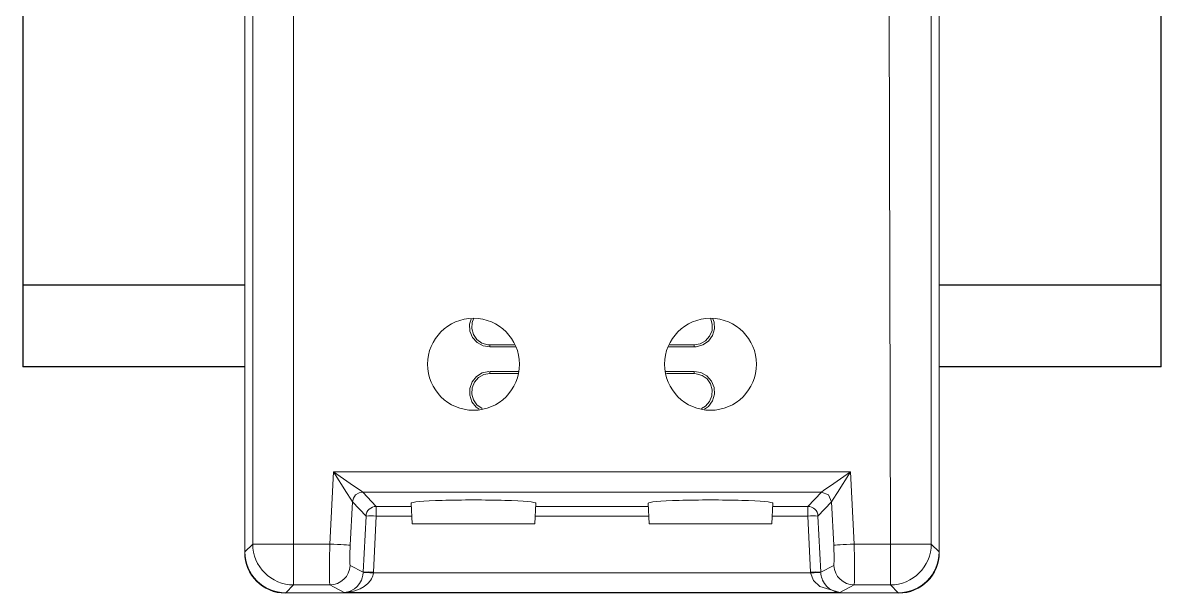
# Model space of a CAD drawing. Header units: millimetres. Extents: x -6000 to 26000, y -6000 to 26000.
# Drawn here: x 115.08 to 122.83, y -2977.44 to -2973.56 of the extents above; entities that cross this region are included whole.
import ezdxf

# ---------------------------------------------------------------- set-up
doc = ezdxf.new("R2010")
doc.units = ezdxf.units.MM
doc.header["$MEASUREMENT"] = 0
doc.layers.add('Чертеж и Рисунок_Ном._пера__21', color=7, linetype='Continuous', lineweight=30)
doc.layers.add('Чертеж и Рисунок_Ном._пера__7', color=7, linetype='Continuous', lineweight=15)
doc.layers.add('Чертеж и Рисунок_Ном._пера__8', color=7, linetype='Continuous', lineweight=15, true_color=0xa80f02)

msp = doc.modelspace()

# ---------------------------------------------------------------- linework, layer by layer
at = {"layer": 'Чертеж и Рисунок_Ном._пера__21', "color": 7, "linetype": 'Continuous', "lineweight": 30}
for p, q in [((115.0761, -2971.0353), (115.0761, -2975.9027)), ((122.8253, -2975.9027), (122.8253, -2971.0353)), ((116.5884, -2975.3464), (115.0761, -2975.3464)), ((122.8253, -2975.3464), (121.313, -2975.3464)), ((116.5884, -2975.9027), (115.0761, -2975.9027)), ((122.8253, -2975.9027), (121.313, -2975.9027))]:
    msp.add_line(p, q, dxfattribs=at)
at = {"layer": 'Чертеж и Рисунок_Ном._пера__7', "color": 7, "linetype": 'Continuous', "lineweight": 15}
for p, q in [((116.5865, -2977.1648), (116.5865, -2969.2372)), ((116.5884, -2969.2375), (116.5884, -2977.1609)), ((121.313, -2977.1609), (121.313, -2969.2375)), ((121.3148, -2977.1648), (121.3148, -2969.2372)), ((116.6414, -2973.1369), (116.6414, -2977.1079)), ((121.26, -2977.1079), (121.26, -2973.1369)), ((116.9194, -2977.1079), (116.9194, -2973.4754)), ((120.9731, -2973.4755), (120.982, -2977.1079)), ((118.2553, -2975.7666), (118.2553, -2975.7521)), ((118.2553, -2975.7521), (118.4276, -2975.7521)), ((119.4738, -2975.7521), (119.646, -2975.7521)), ((119.646, -2975.7521), (119.646, -2975.7666)), ((118.4339, -2975.7666), (118.2553, -2975.7666)), ((119.646, -2975.7666), (119.4674, -2975.7666)), ((118.2553, -2975.9335), (118.4488, -2975.9335)), ((118.2553, -2975.9335), (118.2553, -2975.9481)), ((118.445, -2975.9481), (118.2553, -2975.9481)), ((119.646, -2975.9481), (119.4567, -2975.9481)), ((119.646, -2975.9481), (119.646, -2975.9335)), ((117.1662, -2977.1079), (117.192, -2976.6154)), ((120.7093, -2976.6154), (117.192, -2976.6154)), ((120.7352, -2977.1079), (120.7093, -2976.6154)), ((117.3897, -2976.7542), (120.5117, -2976.7542)), ((117.3897, -2976.7542), (117.4818, -2976.8514)), ((120.5117, -2976.7542), (120.4196, -2976.8514)), ((117.3049, -2977.1152), (117.3203, -2976.82)), ((117.3203, -2976.82), (117.4124, -2976.9172)), ((117.7196, -2976.8301), (117.7269, -2976.9692)), ((118.5613, -2976.9692), (118.5686, -2976.8301)), ((119.3328, -2976.8301), (119.3401, -2976.9692)), ((120.1745, -2976.9692), (120.1818, -2976.8301)), ((120.4889, -2976.9172), (120.581, -2976.82)), ((120.581, -2976.82), (120.5965, -2977.1152)), ((117.4124, -2976.9172), (117.3934, -2977.2997)), ((117.4627, -2977.2997), (117.4818, -2976.9172)), ((117.4818, -2976.9172), (117.4818, -2976.8514)), ((120.4196, -2976.8514), (120.4196, -2976.9172)), ((120.4196, -2976.9172), (120.4386, -2977.2997)), ((120.4889, -2976.9172), (120.508, -2977.2997)), ((118.1441, -2976.9692), (117.7269, -2976.9692)), ((118.5613, -2976.9692), (118.1441, -2976.9692)), ((119.7573, -2976.9692), (119.3401, -2976.9692)), ((120.1745, -2976.9692), (119.7573, -2976.9692)), ((116.5884, -2977.1609), (116.6414, -2977.1079)), ((116.6414, -2977.1079), (116.9194, -2977.1079)), ((116.9194, -2977.1079), (117.1662, -2977.1079)), ((116.9194, -2977.3859), (116.9194, -2977.1079)), ((120.7352, -2977.1079), (120.982, -2977.1079)), ((120.982, -2977.1079), (121.26, -2977.1079)), ((120.982, -2977.1079), (120.982, -2977.3859)), ((121.26, -2977.1079), (121.313, -2977.1609)), ((117.3047, -2977.2542), (117.3934, -2977.2997)), ((117.4627, -2977.2997), (117.4624, -2977.3049)), ((117.4624, -2977.3049), (120.4389, -2977.3049)), ((120.4386, -2977.2997), (120.4389, -2977.3049)), ((120.508, -2977.2997), (120.5967, -2977.2542)), ((116.8664, -2977.4389), (116.9194, -2977.3859)), ((116.9194, -2977.3859), (117.166, -2977.3859)), ((117.2648, -2977.4366), (117.166, -2977.3859)), ((120.6366, -2977.4366), (120.7354, -2977.3859)), ((120.7354, -2977.3859), (120.982, -2977.3859)), ((120.982, -2977.3859), (121.035, -2977.4389)), ((121.035, -2977.4389), (116.8664, -2977.4389)), ((120.6366, -2977.4366), (117.2648, -2977.4366))]:
    msp.add_line(p, q, dxfattribs=at)
at = {"layer": 'Чертеж и Рисунок_Ном._пера__7', "color": 7, "linetype": 'Continuous', "lineweight": 15, "flags": 128}
for points in [[(118.2553, -2975.7666), (118.2093, -2975.7588), (118.1685, -2975.7362), (118.1374, -2975.7013), (118.1197, -2975.6581), (118.1172, -2975.6115), (118.1271, -2975.5776)], [(118.1438, -2975.5761), (118.1339, -2975.6), (118.1317, -2975.6418), (118.1433, -2975.6819), (118.1676, -2975.7159), (118.2018, -2975.74), (118.2421, -2975.7513), (118.2553, -2975.7521)], [(119.7725, -2975.5746), (119.7817, -2975.597), (119.7841, -2975.6437), (119.771, -2975.6885), (119.7438, -2975.7264), (119.7056, -2975.7532), (119.6606, -2975.7659), (119.646, -2975.7666)], [(119.646, -2975.7521), (119.6872, -2975.745), (119.7238, -2975.7248), (119.7516, -2975.6936), (119.7675, -2975.6549), (119.7697, -2975.6132), (119.7588, -2975.5759)], [(118.1834, -2976.1893), (118.1624, -2976.176), (118.1334, -2976.1394), (118.1181, -2976.0953), (118.1184, -2976.0486), (118.134, -2976.0046), (118.1634, -2975.9683), (118.2031, -2975.9437), (118.2487, -2975.9337)], [(118.2553, -2975.9481), (118.2141, -2975.9551), (118.1776, -2975.9754), (118.1498, -2976.0066), (118.1339, -2976.0453), (118.1317, -2976.087), (118.1434, -2976.1271), (118.1678, -2976.1611), (118.202, -2976.1851)], [(119.4538, -2975.9332), (119.4689, -2975.9335), (119.646, -2975.9335)], [(119.646, -2975.9335), (119.692, -2975.9414), (119.7329, -2975.964), (119.7639, -2975.9989), (119.7817, -2976.0421), (119.7841, -2976.0887), (119.771, -2976.1335), (119.7438, -2976.1714), (119.7168, -2976.1904)], [(119.6955, -2976.1855), (119.7236, -2976.1699), (119.7515, -2976.1387), (119.7674, -2976.1001), (119.7697, -2976.0584), (119.758, -2976.0182), (119.7337, -2975.9842), (119.6995, -2975.9602), (119.6593, -2975.9488), (119.646, -2975.9481)], [(117.192, -2976.6154), (117.3283, -2976.7111), (117.3718, -2976.7417), (117.3897, -2976.7542)], [(117.3203, -2976.82), (117.3087, -2976.8015), (117.2805, -2976.7564), (117.192, -2976.6154)], [(120.5117, -2976.7542), (120.5296, -2976.7417), (120.5731, -2976.7111), (120.7093, -2976.6154)], [(120.7093, -2976.6154), (120.6209, -2976.7564), (120.5926, -2976.8015), (120.581, -2976.82)], [(117.3897, -2976.7542), (117.3649, -2976.7589), (117.342, -2976.7734), (117.3263, -2976.7955), (117.3203, -2976.82)], [(120.581, -2976.82), (120.5594, -2976.7734), (120.5117, -2976.7542)], [(117.166, -2977.3859), (117.1639, -2977.3627), (117.1631, -2977.302), (117.164, -2977.2126), (117.1662, -2977.1079)], [(117.3049, -2977.1152), (117.2923, -2977.1145), (117.2791, -2977.1138), (117.2618, -2977.1129), (117.241, -2977.1118), (117.2176, -2977.1106), (117.1924, -2977.1093), (117.1662, -2977.1079)], [(117.3049, -2977.1152), (117.3042, -2977.1286), (117.3036, -2977.1419), (117.3031, -2977.1548), (117.3026, -2977.1675), (117.3021, -2977.1913), (117.3018, -2977.2122), (117.302, -2977.2295), (117.3025, -2977.2426), (117.3047, -2977.2542)], [(120.5965, -2977.1152), (120.6091, -2977.1145), (120.6223, -2977.1138), (120.6396, -2977.1129), (120.6603, -2977.1118), (120.6837, -2977.1106), (120.709, -2977.1093), (120.7352, -2977.1079)], [(120.5967, -2977.2542), (120.5995, -2977.2122), (120.5965, -2977.1152)], [(120.7352, -2977.1079), (120.7374, -2977.2126), (120.7382, -2977.302), (120.7375, -2977.3627), (120.7354, -2977.3859)], [(117.2648, -2977.4366), (117.2769, -2977.4355), (117.2877, -2977.4335), (117.3051, -2977.428), (117.3342, -2977.4118), (117.3522, -2977.3961), (117.3686, -2977.3756), (117.3807, -2977.3534), (117.3868, -2977.337), (117.391, -2977.3202), (117.3932, -2977.3032)], [(117.4624, -2977.3049), (117.4607, -2977.3151), (117.458, -2977.3252), (117.4541, -2977.3353), (117.4492, -2977.3453), (117.4431, -2977.355), (117.4245, -2977.377), (117.3994, -2977.3972), (117.3716, -2977.4128), (117.337, -2977.4257), (117.3074, -2977.4326), (117.2648, -2977.4366)], [(117.4624, -2977.3049), (117.4377, -2977.3033), (117.4148, -2977.3023), (117.3991, -2977.3023)], [(120.4389, -2977.3049), (120.4637, -2977.3033), (120.4866, -2977.3023), (120.5022, -2977.3023)], [(120.6366, -2977.4366), (120.502, -2977.3972), (120.4582, -2977.355), (120.4389, -2977.3049)], [(120.5082, -2977.3032), (120.5093, -2977.3134), (120.5111, -2977.3236), (120.5136, -2977.3337), (120.5168, -2977.3437), (120.5207, -2977.3534), (120.5328, -2977.3756), (120.5491, -2977.3961), (120.5672, -2977.4118), (120.5896, -2977.4251), (120.6088, -2977.4322), (120.6366, -2977.4366)]]:
    msp.add_lwpolyline(points, dxfattribs=at)
at = {"layer": 'Чертеж и Рисунок_Ном._пера__7', "color": 7, "linetype": 'Continuous', "lineweight": 15}
for centre in [(118.1441, -2975.8845), (119.7573, -2975.8845)]:
    msp.add_circle(centre, 0.3129, dxfattribs=at)
for centre, radius, start, end in [((117.482, -2976.9211), 0.0697, 90.17213, 176.82296), ((117.4471, -2977.2914), 0.3758, 84.706, 95.29229), ((120.4194, -2976.9211), 0.0697, 3.17556, 89.82846), ((120.4543, -2977.2912), 0.3756, 84.70404, 95.29596), ((116.9196, -2977.1077), 0.2783, 180.04589, 269.95411), ((120.9817, -2977.1077), 0.2783, 270.04595, 359.95405), ((117.1657, -2977.2468), 0.1392, 270.11549, 356.94219), ((117.4281, -2977.6741), 0.376, 84.70902, 95.29098), ((120.4733, -2977.6741), 0.376, 84.709, 95.291), ((120.7357, -2977.2468), 0.1392, 183.05738, 269.88494)]:
    msp.add_arc(centre, radius, start, end, dxfattribs=at)
for centre, major_axis, ratio, start_param, end_param in [((118.1441, -2976.83), (0.4245, 0), 0.052408, 6.280439, 9.427525), ((119.7573, -2976.83), (0.4245, 0), 0.052408, 6.280439, 9.427525), ((116.8651, -2977.164), (0.1972, 0.1972), 0.997265, 2.360303, 3.922882), ((116.8666, -2977.1607), (-0.1968, -0.1968), 0.999315, 5.498815, 7.067556), ((121.0348, -2977.1607), (0.1968, -0.1968), 0.999315, 5.498815, 7.067556), ((121.0363, -2977.164), (-0.1972, 0.1972), 0.997265, 2.360303, 3.922882)]:
    msp.add_ellipse(centre, major_axis=major_axis, ratio=ratio, start_param=start_param, end_param=end_param, dxfattribs=at)
at = {"layer": 'Чертеж и Рисунок_Ном._пера__8', "color": 14, "linetype": 'Continuous', "lineweight": 15, "true_color": 0xa80f02}
for p, q in [((117.4818, -2976.8514), (117.7207, -2976.8514)), ((117.4818, -2976.9172), (117.7242, -2976.9172)), ((118.564, -2976.9172), (119.3373, -2976.9172)), ((118.5675, -2976.8514), (119.3339, -2976.8514)), ((120.1772, -2976.9172), (120.4196, -2976.9172)), ((120.1806, -2976.8514), (120.4196, -2976.8514))]:
    msp.add_line(p, q, dxfattribs=at)

doc.saveas('drawing.dxf')
